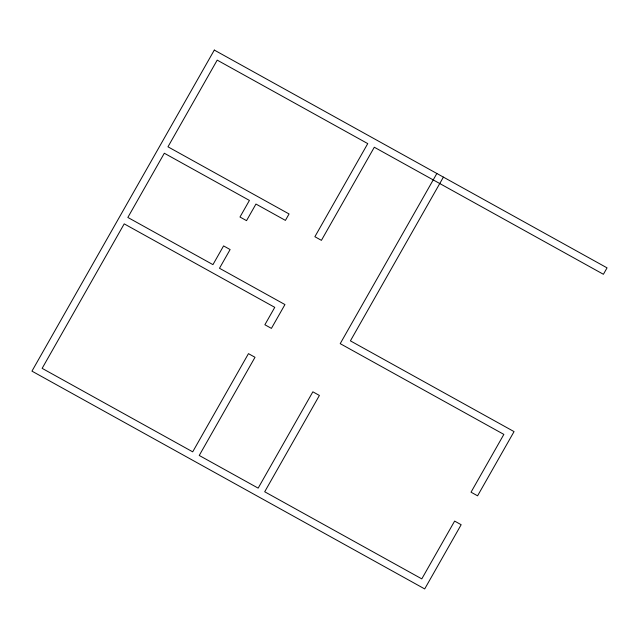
<?xml version="1.0" encoding="UTF-8"?>
<svg xmlns="http://www.w3.org/2000/svg" width="639" height="639" viewBox="0 0 639 639"><rect width="100%" height="100%" fill="white"/><g stroke="black" fill="none" stroke-linecap="round" stroke-linejoin="round"><path stroke-width="0.96" d="M436.86 173.481L340.212 343.654L503.859 434.4L471.031 492.19L477.581 495.816L514.052 431.605L350.404 340.859L443.402 177.115M214.305 50.074L31.95 371.139L424.695 588.926L461.166 524.715L454.625 521.089L421.796 578.878L264.698 491.766L319.404 395.445L312.862 391.811L258.156 488.132L199.24 455.463L255.009 357.281L248.459 353.647L192.698 451.837L42.142 368.352L124.206 223.866L274.754 307.351L264.873 324.756L271.415 328.382L284.946 304.563L219.489 268.26L230.12 249.545L223.578 245.911L212.947 264.634L127.848 217.444L164.319 153.232L249.418 200.422L239.984 217.02L246.534 220.647L255.959 204.049L285.417 220.383L289.06 213.961L167.969 146.81L217.204 60.122L367.752 143.607L314.875 236.718L321.417 240.344L374.302 147.234L603.4 274.283L607.05 267.861L214.305 50.074"/></g></svg>
